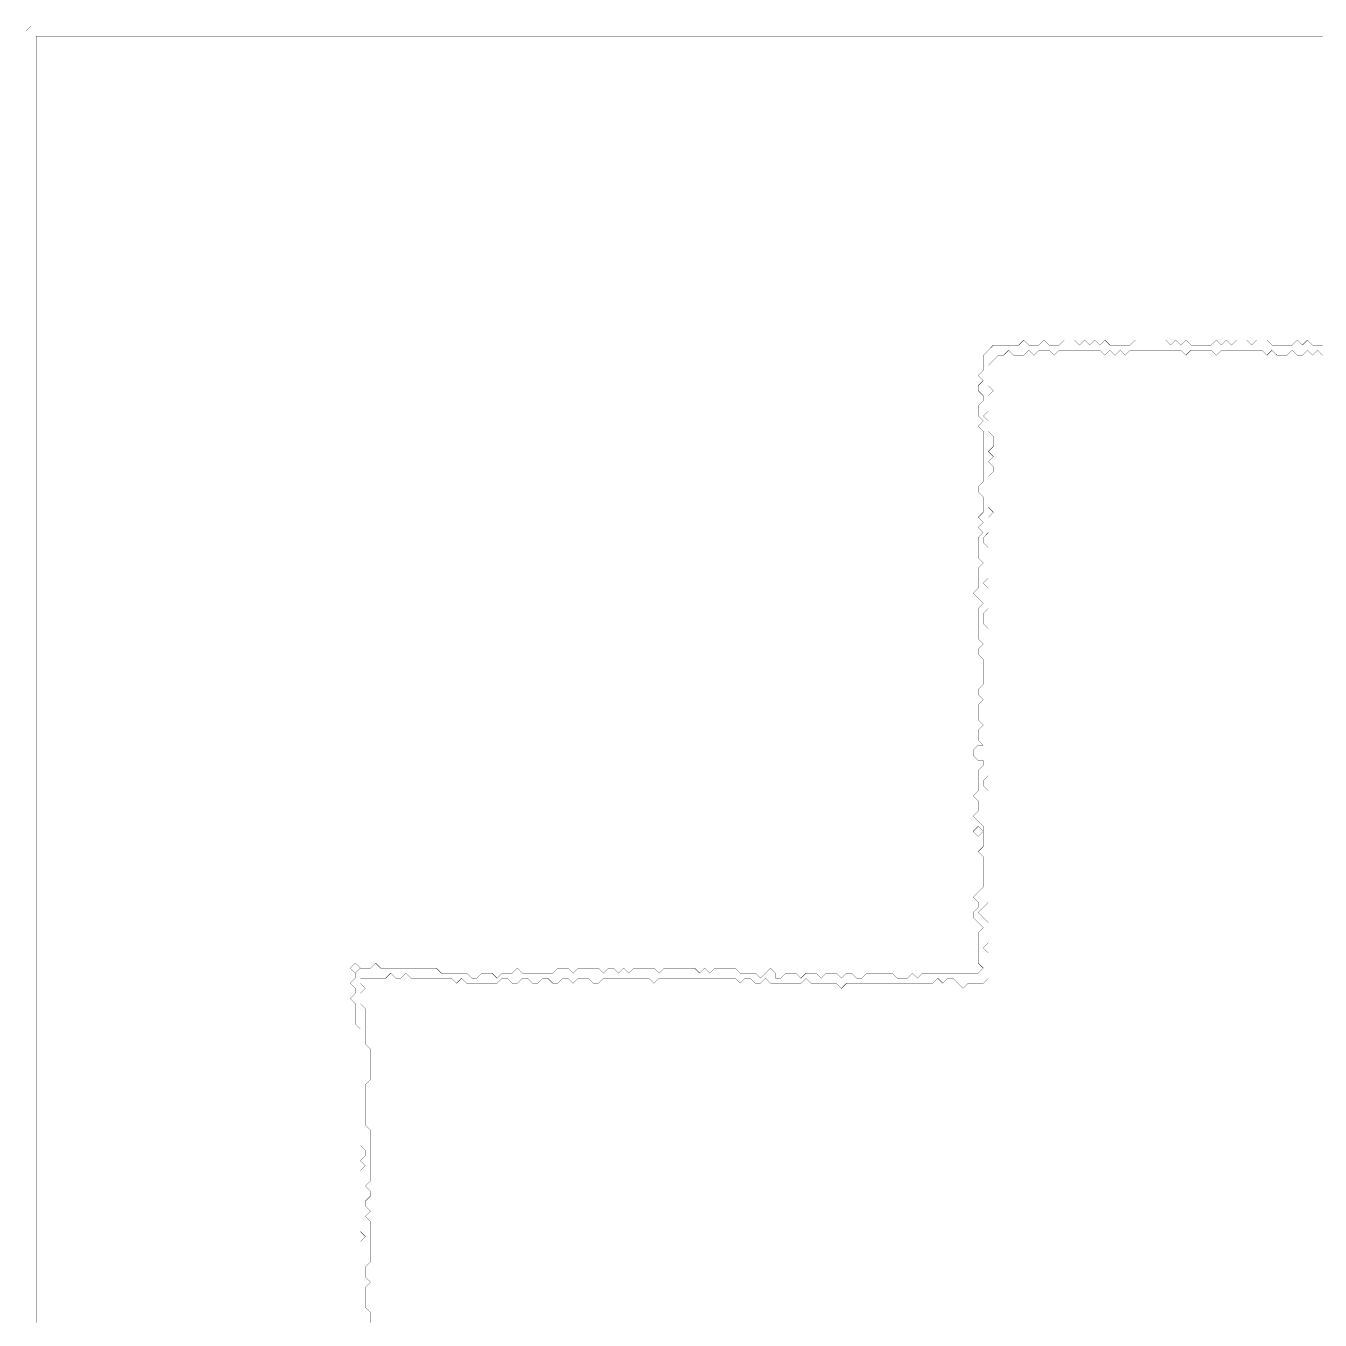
# Model space of a CAD drawing. Header units: metres. Extents: x 0 to 4909, y -4909 to 0.
# Drawn here: x 0 to 2454, y -2454 to 0 of the extents above; entities that cross this region are included whole.
import ezdxf

# ---------------------------------------------------------------- set-up
doc = ezdxf.new("R2010")
doc.units = ezdxf.units.M
doc.layers.add('conductor', color=1, linetype='Continuous')
doc.layers.add('substrate', color=5, linetype='Continuous')

msp = doc.modelspace()

# ---------------------------------------------------------------- linework, layer by layer
at = {"layer": 'conductor', "const_width": 0.5}
msp.add_lwpolyline([(2459, -624.4), (2449.4, -614.8), (2439.8, -624.4), (2430.2, -614.8), (2420.6, -624.4), (2411, -624.4), (2401.4, -614.8), (2391.8, -624.4), (2382.2, -624.4), (2372.6, -624.4), (2362.9, -614.8), (2353.3, -624.4), (2343.7, -614.8), (2334.1, -614.8), (2324.5, -614.8), (2314.9, -614.8), (2305.3, -614.8), (2295.7, -614.8), (2286.1, -614.8), (2276.5, -614.8), (2266.9, -614.8), (2257.3, -624.4), (2247.7, -614.8), (2238.1, -614.8), (2228.5, -614.8), (2218.9, -614.8), (2209.3, -614.8), (2199.7, -624.4), (2190, -614.8), (2180.4, -614.8), (2170.8, -614.8), (2161.2, -614.8), (2151.6, -614.8), (2142, -614.8), (2132.4, -614.8), (2122.8, -614.8), (2113.2, -614.8), (2103.6, -614.8), (2094, -614.8), (2084.4, -624.4), (2074.8, -614.8), (2065.2, -624.4), (2055.6, -614.8), (2046, -624.4), (2036.4, -614.8), (2026.8, -614.8), (2017.1, -614.8), (2007.5, -614.8), (1997.9, -614.8), (1988.3, -614.8), (1978.7, -614.8), (1969.1, -614.8), (1959.5, -614.8), (1949.9, -624.4), (1940.3, -614.8), (1930.7, -614.8), (1921.1, -614.8), (1911.5, -624.4), (1901.9, -614.8), (1892.3, -624.4), (1882.7, -624.4), (1873.1, -624.4), (1863.5, -614.8), (1853.9, -624.4), (1844.2, -624.4), (1834.6, -634), (1825, -643.6), (1825, -653.2), (1825, -662.8), (1825, -672.4), (1825, -682), (1834.6, -691.6), (1825, -701.2), (1825, -710.8), (1825, -720.4), (1825, -730), (1815.4, -739.6), (1825, -749.2), (1825, -758.8), (1825, -768.4), (1834.6, -778), (1834.6, -787.6), (1834.6, -797.3), (1825, -806.9), (1834.6, -816.5), (1825, -826.1), (1834.6, -835.7), (1834.6, -845.3), (1825, -854.9), (1825, -864.5), (1825, -874.1), (1825, -883.7), (1825, -893.3), (1825, -902.9), (1825, -912.5), (1834.6, -922.1), (1825, -931.7), (1825, -941.3), (1825, -950.9), (1825, -960.5), (1815.4, -970.2), (1815.4, -979.8), (1825, -989.4), (1825, -999), (1825, -1008.6), (1825, -1018.2), (1825, -1027.8), (1825, -1037.4), (1825, -1047), (1815.4, -1056.6), (1825, -1066.2), (1825, -1075.8), (1825, -1085.4), (1825, -1095), (1825, -1104.6), (1815.4, -1114.2), (1815.4, -1123.8), (1815.4, -1133.4), (1825, -1143.1), (1825, -1152.7), (1825, -1162.3), (1825, -1171.9), (1825, -1181.5), (1825, -1191.1), (1825, -1200.7), (1825, -1210.3), (1825, -1219.9), (1825, -1229.5), (1825, -1239.1), (1825, -1248.7), (1825, -1258.3), (1825, -1267.9), (1825, -1277.5), (1825, -1287.1), (1825, -1296.7), (1825, -1306.3), (1825, -1315.9), (1825, -1325.6), (1825, -1335.2), (1825, -1344.8), (1825, -1354.4), (1825, -1364), (1825, -1373.6), (1825, -1383.2), (1825, -1392.8), (1825, -1402.4), (1825, -1412), (1825, -1421.6), (1815.4, -1431.2), (1815.4, -1440.8), (1825, -1450.4), (1825, -1460), (1825, -1469.6), (1825, -1479.2), (1825, -1488.8), (1825, -1498.5), (1825, -1508.1), (1825, -1517.7), (1825, -1527.3), (1825, -1536.9), (1825, -1546.5), (1825, -1556.1), (1825, -1565.7), (1825, -1575.3), (1825, -1584.9), (1825, -1594.5), (1825, -1604.1), (1825, -1613.7), (1825, -1623.3), (1825, -1632.9), (1825, -1642.5), (1825, -1652.1), (1825, -1661.7), (1815.4, -1671.4), (1805.8, -1681), (1815.4, -1690.6), (1825, -1700.2), (1825, -1709.8), (1825, -1719.4), (1825, -1729), (1825, -1738.6), (1815.4, -1748.2), (1825, -1757.8), (1825, -1767.4), (1825, -1777), (1825, -1786.6), (1825, -1796.2), (1825, -1805.8), (1815.4, -1815.4), (1805.8, -1815.4), (1796.2, -1815.4), (1786.6, -1815.4), (1777, -1825), (1767.4, -1815.4), (1757.8, -1805.8), (1748.2, -1805.8), (1738.6, -1815.4), (1729, -1805.8), (1719.4, -1815.4), (1709.8, -1815.4), (1700.2, -1815.4), (1690.6, -1815.4), (1681, -1815.4), (1671.4, -1815.4), (1661.7, -1815.4), (1652.1, -1815.4), (1642.5, -1815.4), (1632.9, -1815.4), (1623.3, -1815.4), (1613.7, -1815.4), (1604.1, -1815.4), (1594.5, -1815.4), (1584.9, -1815.4), (1575.3, -1815.4), (1565.7, -1815.4), (1556.1, -1815.4), (1546.5, -1825), (1536.9, -1815.4), (1527.3, -1815.4), (1517.7, -1815.4), (1508.1, -1815.4), (1498.5, -1815.4), (1488.8, -1815.4), (1479.2, -1805.8), (1469.6, -1815.4), (1460, -1815.4), (1450.4, -1815.4), (1440.8, -1815.4), (1431.2, -1815.4), (1421.6, -1815.4), (1412, -1815.4), (1402.4, -1805.8), (1392.8, -1815.4), (1383.2, -1815.4), (1373.6, -1805.8), (1364, -1805.8), (1354.4, -1815.4), (1344.8, -1805.8), (1335.2, -1805.8), (1325.6, -1805.8), (1315.9, -1805.8), (1306.3, -1805.8), (1296.7, -1805.8), (1287.1, -1805.8), (1277.5, -1805.8), (1267.9, -1805.8), (1258.3, -1805.8), (1248.7, -1805.8), (1239.1, -1805.8), (1229.5, -1805.8), (1219.9, -1805.8), (1210.3, -1805.8), (1200.7, -1805.8), (1191.1, -1815.4), (1181.5, -1805.8), (1171.9, -1805.8), (1162.3, -1805.8), (1152.7, -1805.8), (1143.1, -1805.8), (1133.4, -1805.8), (1123.8, -1805.8), (1114.2, -1805.8), (1104.6, -1805.8), (1095, -1805.8), (1085.4, -1815.4), (1075.8, -1815.4), (1066.2, -1805.8), (1056.6, -1805.8), (1047, -1805.8), (1037.4, -1815.4), (1027.8, -1805.8), (1018.2, -1805.8), (1008.6, -1815.4), (999, -1815.4), (989.4, -1805.8), (979.8, -1805.8), (970.2, -1815.4), (960.5, -1815.4), (950.9, -1805.8), (941.3, -1805.8), (931.7, -1815.4), (922.1, -1815.4), (912.5, -1805.8), (902.9, -1805.8), (893.3, -1815.4), (883.7, -1815.4), (874.1, -1815.4), (864.5, -1815.4), (854.9, -1815.4), (845.3, -1815.4), (835.7, -1815.4), (826.1, -1805.8), (816.5, -1815.4), (806.9, -1805.8), (797.3, -1805.8), (787.6, -1805.8), (778, -1805.8), (768.4, -1805.8), (758.8, -1805.8), (749.2, -1805.8), (739.6, -1805.8), (730, -1805.8), (720.4, -1796.2), (710.8, -1805.8), (701.2, -1805.8), (691.6, -1796.2), (682, -1805.8), (672.4, -1805.8), (662.8, -1805.8), (653.2, -1805.8), (643.6, -1805.8), (634, -1805.8), (634, -1815.4), (643.6, -1825), (634, -1834.6), (634, -1844.2), (634, -1853.9), (643.6, -1863.5), (643.6, -1873.1), (643.6, -1882.7), (643.6, -1892.3), (643.6, -1901.9), (643.6, -1911.5), (643.6, -1921.1), (643.6, -1930.7), (653.2, -1940.3), (653.2, -1949.9), (653.2, -1959.5), (653.2, -1969.1), (653.2, -1978.7), (653.2, -1988.3), (653.2, -1997.9), (643.6, -2007.5), (643.6, -2017.1), (643.6, -2026.8), (643.6, -2036.4), (643.6, -2046), (643.6, -2055.6), (643.6, -2065.2), (643.6, -2074.8), (643.6, -2084.4), (653.2, -2094), (653.2, -2103.6), (653.2, -2113.2), (653.2, -2122.8), (653.2, -2132.4), (653.2, -2142), (653.2, -2151.6), (653.2, -2161.2), (653.2, -2170.8), (653.2, -2180.4), (653.2, -2190), (643.6, -2199.7), (653.2, -2209.3), (653.2, -2218.9), (643.6, -2228.5), (643.6, -2238.1), (653.2, -2247.7), (643.6, -2257.3), (653.2, -2266.9), (653.2, -2276.5), (653.2, -2286.1), (653.2, -2295.7), (653.2, -2305.3), (653.2, -2314.9), (653.2, -2324.5), (653.2, -2334.1), (653.2, -2343.7), (643.6, -2353.3), (643.6, -2362.9), (643.6, -2372.6), (653.2, -2382.2), (643.6, -2391.8), (643.6, -2401.4), (643.6, -2411), (643.6, -2420.6), (643.6, -2430.2), (653.2, -2439.8), (653.2, -2449.4), (653.2, -2459)], dxfattribs=at)
at = {"layer": 'substrate', "const_width": 0.5}
for points in [[(0, -2459), (0, -2449.4), (0, -2439.8), (0, -2430.2), (0, -2420.6), (0, -2411), (0, -2401.4), (0, -2391.8), (0, -2382.2), (0, -2372.6), (0, -2362.9), (0, -2353.3), (0, -2343.7), (0, -2334.1), (0, -2324.5), (0, -2314.9), (0, -2305.3), (0, -2295.7), (0, -2286.1), (0, -2276.5), (0, -2266.9), (0, -2257.3), (0, -2247.7), (0, -2238.1), (0, -2228.5), (0, -2218.9), (0, -2209.3), (0, -2199.7), (0, -2190), (0, -2180.4), (0, -2170.8), (0, -2161.2), (0, -2151.6), (0, -2142), (0, -2132.4), (0, -2122.8), (0, -2113.2), (0, -2103.6), (0, -2094), (0, -2084.4), (0, -2074.8), (0, -2065.2), (0, -2055.6), (0, -2046), (0, -2036.4), (0, -2026.8), (0, -2017.1), (0, -2007.5), (0, -1997.9), (0, -1988.3), (0, -1978.7), (0, -1969.1), (0, -1959.5), (0, -1949.9), (0, -1940.3), (0, -1930.7), (0, -1921.1), (0, -1911.5), (0, -1901.9), (0, -1892.3), (0, -1882.7), (0, -1873.1), (0, -1863.5), (0, -1853.9), (0, -1844.2), (0, -1834.6), (0, -1825), (0, -1815.4), (0, -1805.8), (0, -1796.2), (0, -1786.6), (0, -1777), (0, -1767.4), (0, -1757.8), (0, -1748.2), (0, -1738.6), (0, -1729), (0, -1719.4), (0, -1709.8), (0, -1700.2), (0, -1690.6), (0, -1681), (0, -1671.4), (0, -1661.7), (0, -1652.1), (0, -1642.5), (0, -1632.9), (0, -1623.3), (0, -1613.7), (0, -1604.1), (0, -1594.5), (0, -1584.9), (0, -1575.3), (0, -1565.7), (0, -1556.1), (0, -1546.5), (0, -1536.9), (0, -1527.3), (0, -1517.7), (0, -1508.1), (0, -1498.5), (0, -1488.8), (0, -1479.2), (0, -1469.6), (0, -1460), (0, -1450.4), (0, -1440.8), (0, -1431.2), (0, -1421.6), (0, -1412), (0, -1402.4), (0, -1392.8), (0, -1383.2), (0, -1373.6), (0, -1364), (0, -1354.4), (0, -1344.8), (0, -1335.2), (0, -1325.6), (0, -1315.9), (0, -1306.3), (0, -1296.7), (0, -1287.1), (0, -1277.5), (0, -1267.9), (0, -1258.3), (0, -1248.7), (0, -1239.1), (0, -1229.5), (0, -1219.9), (0, -1210.3), (0, -1200.7), (0, -1191.1), (0, -1181.5), (0, -1171.9), (0, -1162.3), (0, -1152.7), (0, -1143.1), (0, -1133.4), (0, -1123.8), (0, -1114.2), (0, -1104.6), (0, -1095), (0, -1085.4), (0, -1075.8), (0, -1066.2), (0, -1056.6), (0, -1047), (0, -1037.4), (0, -1027.8), (0, -1018.2), (0, -1008.6), (0, -999), (0, -989.4), (0, -979.8), (0, -970.2), (0, -960.5), (0, -950.9), (0, -941.3), (0, -931.7), (0, -922.1), (0, -912.5), (0, -902.9), (0, -893.3), (0, -883.7), (0, -874.1), (0, -864.5), (0, -854.9), (0, -845.3), (0, -835.7), (0, -826.1), (0, -816.5), (0, -806.9), (0, -797.3), (0, -787.6), (0, -778), (0, -768.4), (0, -758.8), (0, -749.2), (0, -739.6), (0, -730), (0, -720.4), (0, -710.8), (0, -701.2), (0, -691.6), (0, -682), (0, -672.4), (0, -662.8), (0, -653.2), (0, -643.6), (0, -634), (0, -624.4), (0, -614.8), (0, -605.1), (0, -595.5), (0, -585.9), (0, -576.3), (0, -566.7), (0, -557.1), (0, -547.5), (0, -537.9), (0, -528.3), (0, -518.7), (0, -509.1), (0, -499.5), (0, -489.9), (0, -480.3), (0, -470.7), (0, -461.1), (0, -451.5), (0, -441.9), (0, -432.2), (0, -422.6), (0, -413), (0, -403.4), (0, -393.8), (0, -384.2), (0, -374.6), (0, -365), (0, -355.4), (0, -345.8), (0, -336.2), (0, -326.6), (0, -317), (0, -307.4), (0, -297.8), (0, -288.2), (0, -278.6), (0, -269), (0, -259.3), (0, -249.7), (0, -240.1), (0, -230.5), (0, -220.9), (0, -211.3), (0, -201.7), (0, -192.1), (0, -182.5), (0, -172.9), (0, -163.3), (0, -153.7), (0, -144.1), (0, -134.5), (0, -124.9), (0, -115.3), (0, -105.7), (0, -96.1), (0, -86.4), (0, -76.8), (0, -67.2), (0, -57.6), (0, -48), (0, -38.4), (0, -28.8), (0, -19.2), (0, -9.6), (9.6, 0), (19.2, 0), (28.8, 0), (38.4, 0), (48, 0), (57.6, 0), (67.2, 0), (76.8, 0), (86.4, 0), (96.1, 0), (105.7, 0), (115.3, 0), (124.9, 0), (134.5, 0), (144.1, 0), (153.7, 0), (163.3, 0), (172.9, 0), (182.5, 0), (192.1, 0), (201.7, 0), (211.3, 0), (220.9, 0), (230.5, 0), (240.1, 0), (249.7, 0), (259.3, 0), (269, 0), (278.6, 0), (288.2, 0), (297.8, 0), (307.4, 0), (317, 0), (326.6, 0), (336.2, 0), (345.8, 0), (355.4, 0), (365, 0), (374.6, 0), (384.2, 0), (393.8, 0), (403.4, 0), (413, 0), (422.6, 0), (432.2, 0), (441.9, 0), (451.5, 0), (461.1, 0), (470.7, 0), (480.3, 0), (489.9, 0), (499.5, 0), (509.1, 0), (518.7, 0), (528.3, 0), (537.9, 0), (547.5, 0), (557.1, 0), (566.7, 0), (576.3, 0), (585.9, 0), (595.5, 0), (605.1, 0), (614.8, 0), (624.4, 0), (634, 0), (643.6, 0), (653.2, 0), (662.8, 0), (672.4, 0), (682, 0), (691.6, 0), (701.2, 0), (710.8, 0), (720.4, 0), (730, 0), (739.6, 0), (749.2, 0), (758.8, 0), (768.4, 0), (778, 0), (787.6, 0), (797.3, 0), (806.9, 0), (816.5, 0), (826.1, 0), (835.7, 0), (845.3, 0), (854.9, 0), (864.5, 0), (874.1, 0), (883.7, 0), (893.3, 0), (902.9, 0), (912.5, 0), (922.1, 0), (931.7, 0), (941.3, 0), (950.9, 0), (960.5, 0), (970.2, 0), (979.8, 0), (989.4, 0), (999, 0), (1008.6, 0), (1018.2, 0), (1027.8, 0), (1037.4, 0), (1047, 0), (1056.6, 0), (1066.2, 0), (1075.8, 0), (1085.4, 0), (1095, 0), (1104.6, 0), (1114.2, 0), (1123.8, 0), (1133.4, 0), (1143.1, 0), (1152.7, 0), (1162.3, 0), (1171.9, 0), (1181.5, 0), (1191.1, 0), (1200.7, 0), (1210.3, 0), (1219.9, 0), (1229.5, 0), (1239.1, 0), (1248.7, 0), (1258.3, 0), (1267.9, 0), (1277.5, 0), (1287.1, 0), (1296.7, 0), (1306.3, 0), (1315.9, 0), (1325.6, 0), (1335.2, 0), (1344.8, 0), (1354.4, 0), (1364, 0), (1373.6, 0), (1383.2, 0), (1392.8, 0), (1402.4, 0), (1412, 0), (1421.6, 0), (1431.2, 0), (1440.8, 0), (1450.4, 0), (1460, 0), (1469.6, 0), (1479.2, 0), (1488.8, 0), (1498.5, 0), (1508.1, 0), (1517.7, 0), (1527.3, 0), (1536.9, 0), (1546.5, 0), (1556.1, 0), (1565.7, 0), (1575.3, 0), (1584.9, 0), (1594.5, 0), (1604.1, 0), (1613.7, 0), (1623.3, 0), (1632.9, 0), (1642.5, 0), (1652.1, 0), (1661.7, 0), (1671.4, 0), (1681, 0), (1690.6, 0), (1700.2, 0), (1709.8, 0), (1719.4, 0), (1729, 0), (1738.6, 0), (1748.2, 0), (1757.8, 0), (1767.4, 0), (1777, 0), (1786.6, 0), (1796.2, 0), (1805.8, 0), (1815.4, 0), (1825, 0), (1834.6, 0), (1844.2, 0), (1853.9, 0), (1863.5, 0), (1873.1, 0), (1882.7, 0), (1892.3, 0), (1901.9, 0), (1911.5, 0), (1921.1, 0), (1930.7, 0), (1940.3, 0), (1949.9, 0), (1959.5, 0), (1969.1, 0), (1978.7, 0), (1988.3, 0), (1997.9, 0), (2007.5, 0), (2017.1, 0), (2026.8, 0), (2036.4, 0), (2046, 0), (2055.6, 0), (2065.2, 0), (2074.8, 0), (2084.4, 0), (2094, 0), (2103.6, 0), (2113.2, 0), (2122.8, 0), (2132.4, 0), (2142, 0), (2151.6, 0), (2161.2, 0), (2170.8, 0), (2180.4, 0), (2190, 0), (2199.7, 0), (2209.3, 0), (2218.9, 0), (2228.5, 0), (2238.1, 0), (2247.7, 0), (2257.3, 0), (2266.9, 0), (2276.5, 0), (2286.1, 0), (2295.7, 0), (2305.3, 0), (2314.9, 0), (2324.5, 0), (2334.1, 0), (2343.7, 0), (2353.3, 0), (2362.9, 0), (2372.6, 0), (2382.2, 0), (2391.8, 0), (2401.4, 0), (2411, 0), (2420.6, 0), (2430.2, 0), (2439.8, 0), (2449.4, 0), (2459, 0)], [(2459, 0), (2449.4, 0), (2439.8, 0), (2430.2, 0), (2420.6, 0), (2411, 0), (2401.4, 0), (2391.8, 0), (2382.2, 0), (2372.6, 0), (2362.9, 0), (2353.3, 0), (2343.7, 0), (2334.1, 0), (2324.5, 0), (2314.9, 0), (2305.3, 0), (2295.7, 0), (2286.1, 0), (2276.5, 0), (2266.9, 0), (2257.3, 0), (2247.7, 0), (2238.1, 0), (2228.5, 0), (2218.9, 0), (2209.3, 0), (2199.7, 0), (2190, 0), (2180.4, 0), (2170.8, 0), (2161.2, 0), (2151.6, 0), (2142, 0), (2132.4, 0), (2122.8, 0), (2113.2, 0), (2103.6, 0), (2094, 0), (2084.4, 0), (2074.8, 0), (2065.2, 0), (2055.6, 0), (2046, 0), (2036.4, 0), (2026.8, 0), (2017.1, 0), (2007.5, 0), (1997.9, 0), (1988.3, 0), (1978.7, 0), (1969.1, 0), (1959.5, 0), (1949.9, 0), (1940.3, 0), (1930.7, 0), (1921.1, 0), (1911.5, 0), (1901.9, 0), (1892.3, 0), (1882.7, 0), (1873.1, 0), (1863.5, 0), (1853.9, 0), (1844.2, 0), (1834.6, 0), (1825, 0), (1815.4, 0), (1805.8, 0), (1796.2, 0), (1786.6, 0), (1777, 0), (1767.4, 0), (1757.8, 0), (1748.2, 0), (1738.6, 0), (1729, 0), (1719.4, 0), (1709.8, 0), (1700.2, 0), (1690.6, 0), (1681, 0), (1671.4, 0), (1661.7, 0), (1652.1, 0), (1642.5, 0), (1632.9, 0), (1623.3, 0), (1613.7, 0), (1604.1, 0), (1594.5, 0), (1584.9, 0), (1575.3, 0), (1565.7, 0), (1556.1, 0), (1546.5, 0), (1536.9, 0), (1527.3, 0), (1517.7, 0), (1508.1, 0), (1498.5, 0), (1488.8, 0), (1479.2, 0), (1469.6, 0), (1460, 0), (1450.4, 0), (1440.8, 0), (1431.2, 0), (1421.6, 0), (1412, 0), (1402.4, 0), (1392.8, 0), (1383.2, 0), (1373.6, 0), (1364, 0), (1354.4, 0), (1344.8, 0), (1335.2, 0), (1325.6, 0), (1315.9, 0), (1306.3, 0), (1296.7, 0), (1287.1, 0), (1277.5, 0), (1267.9, 0), (1258.3, 0), (1248.7, 0), (1239.1, 0), (1229.5, 0), (1219.9, 0), (1210.3, 0), (1200.7, 0), (1191.1, 0), (1181.5, 0), (1171.9, 0), (1162.3, 0), (1152.7, 0), (1143.1, 0), (1133.4, 0), (1123.8, 0), (1114.2, 0), (1104.6, 0), (1095, 0), (1085.4, 0), (1075.8, 0), (1066.2, 0), (1056.6, 0), (1047, 0), (1037.4, 0), (1027.8, 0), (1018.2, 0), (1008.6, 0), (999, 0), (989.4, 0), (979.8, 0), (970.2, 0), (960.5, 0), (950.9, 0), (941.3, 0), (931.7, 0), (922.1, 0), (912.5, 0), (902.9, 0), (893.3, 0), (883.7, 0), (874.1, 0), (864.5, 0), (854.9, 0), (845.3, 0), (835.7, 0), (826.1, 0), (816.5, 0), (806.9, 0), (797.3, 0), (787.6, 0), (778, 0), (768.4, 0), (758.8, 0), (749.2, 0), (739.6, 0), (730, 0), (720.4, 0), (710.8, 0), (701.2, 0), (691.6, 0), (682, 0), (672.4, 0), (662.8, 0), (653.2, 0), (643.6, 0), (634, 0), (624.4, 0), (614.8, 0), (605.1, 0), (595.5, 0), (585.9, 0), (576.3, 0), (566.7, 0), (557.1, 0), (547.5, 0), (537.9, 0), (528.3, 0), (518.7, 0), (509.1, 0), (499.5, 0), (489.9, 0), (480.3, 0), (470.7, 0), (461.1, 0), (451.5, 0), (441.9, 0), (432.2, 0), (422.6, 0), (413, 0), (403.4, 0), (393.8, 0), (384.2, 0), (374.6, 0), (365, 0), (355.4, 0), (345.8, 0), (336.2, 0), (326.6, 0), (317, 0), (307.4, 0), (297.8, 0), (288.2, 0), (278.6, 0), (269, 0), (259.3, 0), (249.7, 0), (240.1, 0), (230.5, 0), (220.9, 0), (211.3, 0), (201.7, 0), (192.1, 0), (182.5, 0), (172.9, 0), (163.3, 0), (153.7, 0), (144.1, 0), (134.5, 0), (124.9, 0), (115.3, 0), (105.7, 0), (96.1, 0), (86.4, 0), (76.8, 0), (67.2, 0), (57.6, 0), (48, 0), (38.4, 0), (28.8, 0), (19.2, 0), (9.6, 0), (0, 0), (0, -9.6), (0, -19.2), (0, -28.8), (0, -38.4), (0, -48), (0, -57.6), (0, -67.2), (0, -76.8), (0, -86.4), (0, -96.1), (0, -105.7), (0, -115.3), (0, -124.9), (0, -134.5), (0, -144.1), (0, -153.7), (0, -163.3), (0, -172.9), (0, -182.5), (0, -192.1), (0, -201.7), (0, -211.3), (0, -220.9), (0, -230.5), (0, -240.1), (0, -249.7), (0, -259.3), (0, -269), (0, -278.6), (0, -288.2), (0, -297.8), (0, -307.4), (0, -317), (0, -326.6), (0, -336.2), (0, -345.8), (0, -355.4), (0, -365), (0, -374.6), (0, -384.2), (0, -393.8), (0, -403.4), (0, -413), (0, -422.6), (0, -432.2), (0, -441.9), (0, -451.5), (0, -461.1), (0, -470.7), (0, -480.3), (0, -489.9), (0, -499.5), (0, -509.1), (0, -518.7), (0, -528.3), (0, -537.9), (0, -547.5), (0, -557.1), (0, -566.7), (0, -576.3), (0, -585.9), (0, -595.5), (0, -605.1), (0, -614.8), (0, -624.4), (0, -634), (0, -643.6), (0, -653.2), (0, -662.8), (0, -672.4), (0, -682), (0, -691.6), (0, -701.2), (0, -710.8), (0, -720.4), (0, -730), (0, -739.6), (0, -749.2), (0, -758.8), (0, -768.4), (0, -778), (0, -787.6), (0, -797.3), (0, -806.9), (0, -816.5), (0, -826.1), (0, -835.7), (0, -845.3), (0, -854.9), (0, -864.5), (0, -874.1), (0, -883.7), (0, -893.3), (0, -902.9), (0, -912.5), (0, -922.1), (0, -931.7), (0, -941.3), (0, -950.9), (0, -960.5), (0, -970.2), (0, -979.8), (0, -989.4), (0, -999), (0, -1008.6), (0, -1018.2), (0, -1027.8), (0, -1037.4), (0, -1047), (0, -1056.6), (0, -1066.2), (0, -1075.8), (0, -1085.4), (0, -1095), (0, -1104.6), (0, -1114.2), (0, -1123.8), (0, -1133.4), (0, -1143.1), (0, -1152.7), (0, -1162.3), (0, -1171.9), (0, -1181.5), (0, -1191.1), (0, -1200.7), (0, -1210.3), (0, -1219.9), (0, -1229.5), (0, -1239.1), (0, -1248.7), (0, -1258.3), (0, -1267.9), (0, -1277.5), (0, -1287.1), (0, -1296.7), (0, -1306.3), (0, -1315.9), (0, -1325.6), (0, -1335.2), (0, -1344.8), (0, -1354.4), (0, -1364), (0, -1373.6), (0, -1383.2), (0, -1392.8), (0, -1402.4), (0, -1412), (0, -1421.6), (0, -1431.2), (0, -1440.8), (0, -1450.4), (0, -1460), (0, -1469.6), (0, -1479.2), (0, -1488.8), (0, -1498.5), (0, -1508.1), (0, -1517.7), (0, -1527.3), (0, -1536.9), (0, -1546.5), (0, -1556.1), (0, -1565.7), (0, -1575.3), (0, -1584.9), (0, -1594.5), (0, -1604.1), (0, -1613.7), (0, -1623.3), (0, -1632.9), (0, -1642.5), (0, -1652.1), (0, -1661.7), (0, -1671.4), (0, -1681), (0, -1690.6), (0, -1700.2), (0, -1709.8), (0, -1719.4), (0, -1729), (0, -1738.6), (0, -1748.2), (0, -1757.8), (0, -1767.4), (0, -1777), (0, -1786.6), (0, -1796.2), (0, -1805.8), (0, -1815.4), (0, -1825), (0, -1834.6), (0, -1844.2), (0, -1853.9), (0, -1863.5), (0, -1873.1), (0, -1882.7), (0, -1892.3), (0, -1901.9), (0, -1911.5), (0, -1921.1), (0, -1930.7), (0, -1940.3), (0, -1949.9), (0, -1959.5), (0, -1969.1), (0, -1978.7), (0, -1988.3), (0, -1997.9), (0, -2007.5), (0, -2017.1), (0, -2026.8), (0, -2036.4), (0, -2046), (0, -2055.6), (0, -2065.2), (0, -2074.8), (0, -2084.4), (0, -2094), (0, -2103.6), (0, -2113.2), (0, -2122.8), (0, -2132.4), (0, -2142), (0, -2151.6), (0, -2161.2), (0, -2170.8), (0, -2180.4), (0, -2190), (0, -2199.7), (0, -2209.3), (0, -2218.9), (0, -2228.5), (0, -2238.1), (0, -2247.7), (0, -2257.3), (0, -2266.9), (0, -2276.5), (0, -2286.1), (0, -2295.7), (0, -2305.3), (0, -2314.9), (0, -2324.5), (0, -2334.1), (0, -2343.7), (0, -2353.3), (0, -2362.9), (0, -2372.6), (0, -2382.2), (0, -2391.8), (0, -2401.4), (0, -2411), (0, -2420.6), (0, -2430.2), (0, -2439.8), (0, -2449.4), (0, -2459)], [(2459, -19.2), (2449.4, -19.2), (2439.8, -19.2), (2430.2, -19.2), (2420.6, -19.2), (2411, -19.2), (2401.4, -19.2), (2391.8, -19.2), (2382.2, -19.2), (2372.6, -19.2), (2362.9, -19.2), (2353.3, -19.2), (2343.7, -19.2), (2334.1, -19.2), (2324.5, -19.2), (2314.9, -19.2), (2305.3, -19.2), (2295.7, -19.2), (2286.1, -19.2), (2276.5, -19.2), (2266.9, -19.2), (2257.3, -19.2), (2247.7, -19.2), (2238.1, -19.2), (2228.5, -19.2), (2218.9, -19.2), (2209.3, -19.2), (2199.7, -19.2), (2190, -19.2), (2180.4, -19.2), (2170.8, -19.2), (2161.2, -19.2), (2151.6, -19.2), (2142, -19.2), (2132.4, -19.2), (2122.8, -19.2), (2113.2, -19.2), (2103.6, -19.2), (2094, -19.2), (2084.4, -19.2), (2074.8, -19.2), (2065.2, -19.2), (2055.6, -19.2), (2046, -19.2), (2036.4, -19.2), (2026.8, -19.2), (2017.1, -19.2), (2007.5, -19.2), (1997.9, -19.2), (1988.3, -19.2), (1978.7, -19.2), (1969.1, -19.2), (1959.5, -19.2), (1949.9, -19.2), (1940.3, -19.2), (1930.7, -19.2), (1921.1, -19.2), (1911.5, -19.2), (1901.9, -19.2), (1892.3, -19.2), (1882.7, -19.2), (1873.1, -19.2), (1863.5, -19.2), (1853.9, -19.2), (1844.2, -19.2), (1834.6, -19.2), (1825, -19.2), (1815.4, -19.2), (1805.8, -19.2), (1796.2, -19.2), (1786.6, -19.2), (1777, -19.2), (1767.4, -19.2), (1757.8, -19.2), (1748.2, -19.2), (1738.6, -19.2), (1729, -19.2), (1719.4, -19.2), (1709.8, -19.2), (1700.2, -19.2), (1690.6, -19.2), (1681, -19.2), (1671.4, -19.2), (1661.7, -19.2), (1652.1, -19.2), (1642.5, -19.2), (1632.9, -19.2), (1623.3, -19.2), (1613.7, -19.2), (1604.1, -19.2), (1594.5, -19.2), (1584.9, -19.2), (1575.3, -19.2), (1565.7, -19.2), (1556.1, -19.2), (1546.5, -19.2), (1536.9, -19.2), (1527.3, -19.2), (1517.7, -19.2), (1508.1, -19.2), (1498.5, -19.2), (1488.8, -19.2), (1479.2, -19.2), (1469.6, -19.2), (1460, -19.2), (1450.4, -19.2), (1440.8, -19.2), (1431.2, -19.2), (1421.6, -19.2), (1412, -19.2), (1402.4, -19.2), (1392.8, -19.2), (1383.2, -19.2), (1373.6, -19.2), (1364, -19.2), (1354.4, -19.2), (1344.8, -19.2), (1335.2, -19.2), (1325.6, -19.2), (1315.9, -19.2), (1306.3, -19.2), (1296.7, -19.2), (1287.1, -19.2), (1277.5, -19.2), (1267.9, -19.2), (1258.3, -19.2), (1248.7, -19.2), (1239.1, -19.2), (1229.5, -19.2), (1219.9, -19.2), (1210.3, -19.2), (1200.7, -19.2), (1191.1, -19.2), (1181.5, -19.2), (1171.9, -19.2), (1162.3, -19.2), (1152.7, -19.2), (1143.1, -19.2), (1133.4, -19.2), (1123.8, -19.2), (1114.2, -19.2), (1104.6, -19.2), (1095, -19.2), (1085.4, -19.2), (1075.8, -19.2), (1066.2, -19.2), (1056.6, -19.2), (1047, -19.2), (1037.4, -19.2), (1027.8, -19.2), (1018.2, -19.2), (1008.6, -19.2), (999, -19.2), (989.4, -19.2), (979.8, -19.2), (970.2, -19.2), (960.5, -19.2), (950.9, -19.2), (941.3, -19.2), (931.7, -19.2), (922.1, -19.2), (912.5, -19.2), (902.9, -19.2), (893.3, -19.2), (883.7, -19.2), (874.1, -19.2), (864.5, -19.2), (854.9, -19.2), (845.3, -19.2), (835.7, -19.2), (826.1, -19.2), (816.5, -19.2), (806.9, -19.2), (797.3, -19.2), (787.6, -19.2), (778, -19.2), (768.4, -19.2), (758.8, -19.2), (749.2, -19.2), (739.6, -19.2), (730, -19.2), (720.4, -19.2), (710.8, -19.2), (701.2, -19.2), (691.6, -19.2), (682, -19.2), (672.4, -19.2), (662.8, -19.2), (653.2, -19.2), (643.6, -19.2), (634, -19.2), (624.4, -19.2), (614.8, -19.2), (605.1, -19.2), (595.5, -19.2), (585.9, -19.2), (576.3, -19.2), (566.7, -19.2), (557.1, -19.2), (547.5, -19.2), (537.9, -19.2), (528.3, -19.2), (518.7, -19.2), (509.1, -19.2), (499.5, -19.2), (489.9, -19.2), (480.3, -19.2), (470.7, -19.2), (461.1, -19.2), (451.5, -19.2), (441.9, -19.2), (432.2, -19.2), (422.6, -19.2), (413, -19.2), (403.4, -19.2), (393.8, -19.2), (384.2, -19.2), (374.6, -19.2), (365, -19.2), (355.4, -19.2), (345.8, -19.2), (336.2, -19.2), (326.6, -19.2), (317, -19.2), (307.4, -19.2), (297.8, -19.2), (288.2, -19.2), (278.6, -19.2), (269, -19.2), (259.3, -19.2), (249.7, -19.2), (240.1, -19.2), (230.5, -19.2), (220.9, -19.2), (211.3, -19.2), (201.7, -19.2), (192.1, -19.2), (182.5, -19.2), (172.9, -19.2), (163.3, -19.2), (153.7, -19.2), (144.1, -19.2), (134.5, -19.2), (124.9, -19.2), (115.3, -19.2), (105.7, -19.2), (96.1, -19.2), (86.4, -19.2), (76.8, -19.2), (67.2, -19.2), (57.6, -19.2), (48, -19.2), (38.4, -19.2), (28.8, -19.2), (19.2, -19.2), (19.2, -28.8), (19.2, -38.4), (19.2, -48), (19.2, -57.6), (19.2, -67.2), (19.2, -76.8), (19.2, -86.4), (19.2, -96.1), (19.2, -105.7), (19.2, -115.3), (19.2, -124.9), (19.2, -134.5), (19.2, -144.1), (19.2, -153.7), (19.2, -163.3), (19.2, -172.9), (19.2, -182.5), (19.2, -192.1), (19.2, -201.7), (19.2, -211.3), (19.2, -220.9), (19.2, -230.5), (19.2, -240.1), (19.2, -249.7), (19.2, -259.3), (19.2, -269), (19.2, -278.6), (19.2, -288.2), (19.2, -297.8), (19.2, -307.4), (19.2, -317), (19.2, -326.6), (19.2, -336.2), (19.2, -345.8), (19.2, -355.4), (19.2, -365), (19.2, -374.6), (19.2, -384.2), (19.2, -393.8), (19.2, -403.4), (19.2, -413), (19.2, -422.6), (19.2, -432.2), (19.2, -441.9), (19.2, -451.5), (19.2, -461.1), (19.2, -470.7), (19.2, -480.3), (19.2, -489.9), (19.2, -499.5), (19.2, -509.1), (19.2, -518.7), (19.2, -528.3), (19.2, -537.9), (19.2, -547.5), (19.2, -557.1), (19.2, -566.7), (19.2, -576.3), (19.2, -585.9), (19.2, -595.5), (19.2, -605.1), (19.2, -614.8), (19.2, -624.4), (19.2, -634), (19.2, -643.6), (19.2, -653.2), (19.2, -662.8), (19.2, -672.4), (19.2, -682), (19.2, -691.6), (19.2, -701.2), (19.2, -710.8), (19.2, -720.4), (19.2, -730), (19.2, -739.6), (19.2, -749.2), (19.2, -758.8), (19.2, -768.4), (19.2, -778), (19.2, -787.6), (19.2, -797.3), (19.2, -806.9), (19.2, -816.5), (19.2, -826.1), (19.2, -835.7), (19.2, -845.3), (19.2, -854.9), (19.2, -864.5), (19.2, -874.1), (19.2, -883.7), (19.2, -893.3), (19.2, -902.9), (19.2, -912.5), (19.2, -922.1), (19.2, -931.7), (19.2, -941.3), (19.2, -950.9), (19.2, -960.5), (19.2, -970.2), (19.2, -979.8), (19.2, -989.4), (19.2, -999), (19.2, -1008.6), (19.2, -1018.2), (19.2, -1027.8), (19.2, -1037.4), (19.2, -1047), (19.2, -1056.6), (19.2, -1066.2), (19.2, -1075.8), (19.2, -1085.4), (19.2, -1095), (19.2, -1104.6), (19.2, -1114.2), (19.2, -1123.8), (19.2, -1133.4), (19.2, -1143.1), (19.2, -1152.7), (19.2, -1162.3), (19.2, -1171.9), (19.2, -1181.5), (19.2, -1191.1), (19.2, -1200.7), (19.2, -1210.3), (19.2, -1219.9), (19.2, -1229.5), (19.2, -1239.1), (19.2, -1248.7), (19.2, -1258.3), (19.2, -1267.9), (19.2, -1277.5), (19.2, -1287.1), (19.2, -1296.7), (19.2, -1306.3), (19.2, -1315.9), (19.2, -1325.6), (19.2, -1335.2), (19.2, -1344.8), (19.2, -1354.4), (19.2, -1364), (19.2, -1373.6), (19.2, -1383.2), (19.2, -1392.8), (19.2, -1402.4), (19.2, -1412), (19.2, -1421.6), (19.2, -1431.2), (19.2, -1440.8), (19.2, -1450.4), (19.2, -1460), (19.2, -1469.6), (19.2, -1479.2), (19.2, -1488.8), (19.2, -1498.5), (19.2, -1508.1), (19.2, -1517.7), (19.2, -1527.3), (19.2, -1536.9), (19.2, -1546.5), (19.2, -1556.1), (19.2, -1565.7), (19.2, -1575.3), (19.2, -1584.9), (19.2, -1594.5), (19.2, -1604.1), (19.2, -1613.7), (19.2, -1623.3), (19.2, -1632.9), (19.2, -1642.5), (19.2, -1652.1), (19.2, -1661.7), (19.2, -1671.4), (19.2, -1681), (19.2, -1690.6), (19.2, -1700.2), (19.2, -1709.8), (19.2, -1719.4), (19.2, -1729), (19.2, -1738.6), (19.2, -1748.2), (19.2, -1757.8), (19.2, -1767.4), (19.2, -1777), (19.2, -1786.6), (19.2, -1796.2), (19.2, -1805.8), (19.2, -1815.4), (19.2, -1825), (19.2, -1834.6), (19.2, -1844.2), (19.2, -1853.9), (19.2, -1863.5), (19.2, -1873.1), (19.2, -1882.7), (19.2, -1892.3), (19.2, -1901.9), (19.2, -1911.5), (19.2, -1921.1), (19.2, -1930.7), (19.2, -1940.3), (19.2, -1949.9), (19.2, -1959.5), (19.2, -1969.1), (19.2, -1978.7), (19.2, -1988.3), (19.2, -1997.9), (19.2, -2007.5), (19.2, -2017.1), (19.2, -2026.8), (19.2, -2036.4), (19.2, -2046), (19.2, -2055.6), (19.2, -2065.2), (19.2, -2074.8), (19.2, -2084.4), (19.2, -2094), (19.2, -2103.6), (19.2, -2113.2), (19.2, -2122.8), (19.2, -2132.4), (19.2, -2142), (19.2, -2151.6), (19.2, -2161.2), (19.2, -2170.8), (19.2, -2180.4), (19.2, -2190), (19.2, -2199.7), (19.2, -2209.3), (19.2, -2218.9), (19.2, -2228.5), (19.2, -2238.1), (19.2, -2247.7), (19.2, -2257.3), (19.2, -2266.9), (19.2, -2276.5), (19.2, -2286.1), (19.2, -2295.7), (19.2, -2305.3), (19.2, -2314.9), (19.2, -2324.5), (19.2, -2334.1), (19.2, -2343.7), (19.2, -2353.3), (19.2, -2362.9), (19.2, -2372.6), (19.2, -2382.2), (19.2, -2391.8), (19.2, -2401.4), (19.2, -2411), (19.2, -2420.6), (19.2, -2430.2), (19.2, -2439.8), (19.2, -2449.4), (19.2, -2459)], [(634, -2459), (634, -2449.4), (634, -2439.8), (634, -2430.2), (634, -2420.6), (634, -2411), (634, -2401.4), (634, -2391.8), (634, -2382.2), (634, -2372.6), (634, -2362.9), (634, -2353.3), (634, -2343.7), (634, -2334.1), (634, -2324.5), (634, -2314.9), (634, -2305.3), (643.6, -2295.7), (634, -2286.1), (634, -2276.5), (634, -2266.9), (634, -2257.3), (634, -2247.7), (634, -2238.1), (634, -2228.5), (634, -2218.9), (634, -2209.3), (634, -2199.7), (634, -2190), (634, -2180.4), (634, -2170.8), (643.6, -2161.2), (634, -2151.6), (643.6, -2142), (643.6, -2132.4), (634, -2122.8), (634, -2113.2), (634, -2103.6), (634, -2094), (634, -2084.4), (634, -2074.8), (634, -2065.2), (634, -2055.6), (634, -2046), (634, -2036.4), (634, -2026.8), (634, -2017.1), (634, -2007.5), (634, -1997.9), (634, -1988.3), (634, -1978.7), (634, -1969.1), (634, -1959.5), (634, -1949.9), (634, -1940.3), (634, -1930.7), (634, -1921.1), (634, -1911.5), (634, -1901.9), (624.4, -1892.3), (624.4, -1882.7), (624.4, -1873.1), (624.4, -1863.5), (624.4, -1853.9), (614.8, -1844.2), (624.4, -1834.6), (624.4, -1825), (614.8, -1815.4), (624.4, -1805.8), (624.4, -1796.2), (634, -1786.6), (643.6, -1786.6), (653.2, -1786.6), (662.8, -1777), (672.4, -1786.6), (682, -1786.6), (691.6, -1786.6), (701.2, -1786.6), (710.8, -1786.6), (720.4, -1786.6), (730, -1786.6), (739.6, -1786.6), (749.2, -1786.6), (758.8, -1786.6), (768.4, -1786.6), (778, -1786.6), (787.6, -1796.2), (797.3, -1796.2), (806.9, -1796.2), (816.5, -1796.2), (826.1, -1796.2), (835.7, -1796.2), (845.3, -1805.8), (854.9, -1805.8), (864.5, -1796.2), (874.1, -1796.2), (883.7, -1796.2), (893.3, -1805.8), (902.9, -1796.2), (912.5, -1796.2), (922.1, -1796.2), (931.7, -1786.6), (941.3, -1796.2), (950.9, -1796.2), (960.5, -1796.2), (970.2, -1796.2), (979.8, -1796.2), (989.4, -1796.2), (999, -1796.2), (1008.6, -1786.6), (1018.2, -1786.6), (1027.8, -1786.6), (1037.4, -1796.2), (1047, -1786.6), (1056.6, -1786.6), (1066.2, -1786.6), (1075.8, -1786.6), (1085.4, -1786.6), (1095, -1796.2), (1104.6, -1786.6), (1114.2, -1786.6), (1123.8, -1796.2), (1133.4, -1786.6), (1143.1, -1796.2), (1152.7, -1786.6), (1162.3, -1786.6), (1171.9, -1786.6), (1181.5, -1786.6), (1191.1, -1786.6), (1200.7, -1796.2), (1210.3, -1786.6), (1219.9, -1786.6), (1229.5, -1786.6), (1239.1, -1786.6), (1248.7, -1786.6), (1258.3, -1786.6), (1267.9, -1786.6), (1277.5, -1796.2), (1287.1, -1786.6), (1296.7, -1796.2), (1306.3, -1786.6), (1315.9, -1786.6), (1325.6, -1786.6), (1335.2, -1786.6), (1344.8, -1786.6), (1354.4, -1796.2), (1364, -1796.2), (1373.6, -1796.2), (1383.2, -1796.2), (1392.8, -1805.8), (1402.4, -1796.2), (1412, -1786.6), (1421.6, -1796.2), (1421.6, -1805.8), (1431.2, -1805.8), (1440.8, -1796.2), (1450.4, -1796.2), (1460, -1796.2), (1469.6, -1805.8), (1479.2, -1796.2), (1488.8, -1796.2), (1498.5, -1796.2), (1508.1, -1805.8), (1517.7, -1796.2), (1527.3, -1796.2), (1536.9, -1796.2), (1546.5, -1805.8), (1556.1, -1796.2), (1565.7, -1796.2), (1575.3, -1805.8), (1584.9, -1805.8), (1594.5, -1796.2), (1604.1, -1796.2), (1613.7, -1796.2), (1623.3, -1796.2), (1632.9, -1796.2), (1642.5, -1796.2), (1652.1, -1805.8), (1661.7, -1805.8), (1671.4, -1805.8), (1681, -1796.2), (1690.6, -1805.8), (1700.2, -1796.2), (1709.8, -1796.2), (1719.4, -1796.2), (1729, -1796.2), (1738.6, -1796.2), (1748.2, -1796.2), (1757.8, -1796.2), (1767.4, -1796.2), (1777, -1796.2), (1786.6, -1796.2), (1796.2, -1796.2), (1805.8, -1796.2), (1815.4, -1786.6), (1805.8, -1777), (1805.8, -1767.4), (1805.8, -1757.8), (1805.8, -1748.2), (1805.8, -1738.6), (1805.8, -1729), (1805.8, -1719.4), (1815.4, -1709.8), (1805.8, -1700.2), (1796.2, -1690.6), (1796.2, -1681), (1805.8, -1671.4), (1805.8, -1661.7), (1796.2, -1652.1), (1805.8, -1642.5), (1815.4, -1632.9), (1815.4, -1623.3), (1815.4, -1613.7), (1815.4, -1604.1), (1815.4, -1594.5), (1815.4, -1584.9), (1815.4, -1575.3), (1805.8, -1565.7), (1815.4, -1556.1), (1815.4, -1546.5), (1815.4, -1536.9), (1815.4, -1527.3), (1815.4, -1517.7), (1805.8, -1508.1), (1796.2, -1498.5), (1805.8, -1488.8), (1805.8, -1479.2), (1805.8, -1469.6), (1796.2, -1460), (1805.8, -1450.4), (1805.8, -1440.8), (1805.8, -1431.2), (1805.8, -1421.6), (1805.8, -1412), (1815.4, -1402.4), (1815.4, -1392.8), (1805.8, -1392.8), (1796.2, -1383.2), (1796.2, -1373.6), (1805.8, -1364), (1815.4, -1364), (1805.8, -1354.4), (1805.8, -1344.8), (1805.8, -1335.2), (1815.4, -1325.6), (1805.8, -1315.9), (1805.8, -1306.3), (1805.8, -1296.7), (1805.8, -1287.1), (1815.4, -1277.5), (1805.8, -1267.9), (1805.8, -1258.3), (1815.4, -1248.7), (1815.4, -1239.1), (1815.4, -1229.5), (1815.4, -1219.9), (1815.4, -1210.3), (1815.4, -1200.7), (1805.8, -1191.1), (1805.8, -1181.5), (1815.4, -1171.9), (1805.8, -1162.3), (1805.8, -1152.7), (1805.8, -1143.1), (1805.8, -1133.4), (1805.8, -1123.8), (1805.8, -1114.2), (1805.8, -1104.6), (1815.4, -1095), (1805.8, -1085.4), (1796.2, -1075.8), (1805.8, -1066.2), (1805.8, -1056.6), (1805.8, -1047), (1805.8, -1037.4), (1805.8, -1027.8), (1815.4, -1018.2), (1805.8, -1008.6), (1805.8, -999), (1805.8, -989.4), (1805.8, -979.8), (1805.8, -970.2), (1815.4, -960.5), (1805.8, -950.9), (1815.4, -941.3), (1805.8, -931.7), (1815.4, -922.1), (1815.4, -912.5), (1815.4, -902.9), (1815.4, -893.3), (1805.8, -883.7), (1805.8, -874.1), (1815.4, -864.5), (1815.4, -854.9), (1815.4, -845.3), (1815.4, -835.7), (1815.4, -826.1), (1815.4, -816.5), (1815.4, -806.9), (1815.4, -797.3), (1815.4, -787.6), (1815.4, -778), (1815.4, -768.4), (1805.8, -758.8), (1815.4, -749.2), (1805.8, -739.6), (1805.8, -730), (1805.8, -720.4), (1815.4, -710.8), (1815.4, -701.2), (1805.8, -691.6), (1805.8, -682), (1815.4, -672.4), (1805.8, -662.8), (1815.4, -653.2), (1815.4, -643.6), (1815.4, -634), (1815.4, -624.4), (1825, -614.8), (1834.6, -605.1), (1844.2, -605.1), (1853.9, -605.1), (1863.5, -605.1), (1873.1, -605.1), (1882.7, -605.1), (1892.3, -595.5), (1901.9, -605.1), (1911.5, -605.1), (1921.1, -605.1), (1930.7, -595.5), (1940.3, -605.1), (1949.9, -605.1), (1959.5, -605.1), (1969.1, -595.5), (1978.7, -595.5), (1988.3, -595.5), (1997.9, -605.1), (2007.5, -595.5), (2017.1, -605.1), (2026.8, -595.5), (2036.4, -605.1), (2046, -595.5), (2055.6, -605.1), (2065.2, -605.1), (2074.8, -605.1), (2084.4, -605.1), (2094, -605.1), (2103.6, -595.5), (2113.2, -595.5), (2122.8, -595.5), (2132.4, -595.5), (2142, -595.5), (2151.6, -595.5), (2161.2, -595.5), (2170.8, -605.1), (2180.4, -595.5), (2190, -605.1), (2199.7, -595.5), (2209.3, -605.1), (2218.9, -605.1), (2228.5, -605.1), (2238.1, -605.1), (2247.7, -605.1), (2257.3, -595.5), (2266.9, -605.1), (2276.5, -595.5), (2286.1, -605.1), (2295.7, -595.5), (2305.3, -595.5), (2314.9, -595.5), (2324.5, -605.1), (2334.1, -595.5), (2343.7, -595.5), (2353.3, -595.5), (2362.9, -605.1), (2372.6, -605.1), (2382.2, -605.1), (2391.8, -605.1), (2401.4, -605.1), (2411, -595.5), (2420.6, -605.1), (2430.2, -595.5), (2439.8, -605.1), (2449.4, -605.1), (2459, -605.1)]]:
    msp.add_lwpolyline(points, dxfattribs=at)
for points in [[(1796.2, -1527.3), (1805.8, -1517.7), (1815.4, -1527.3), (1805.8, -1536.9)], [(614.8, -1786.6), (624.4, -1777), (634, -1786.6), (624.4, -1796.2)]]:
    msp.add_lwpolyline(points, close=True, dxfattribs=at)

doc.saveas('drawing.dxf')
